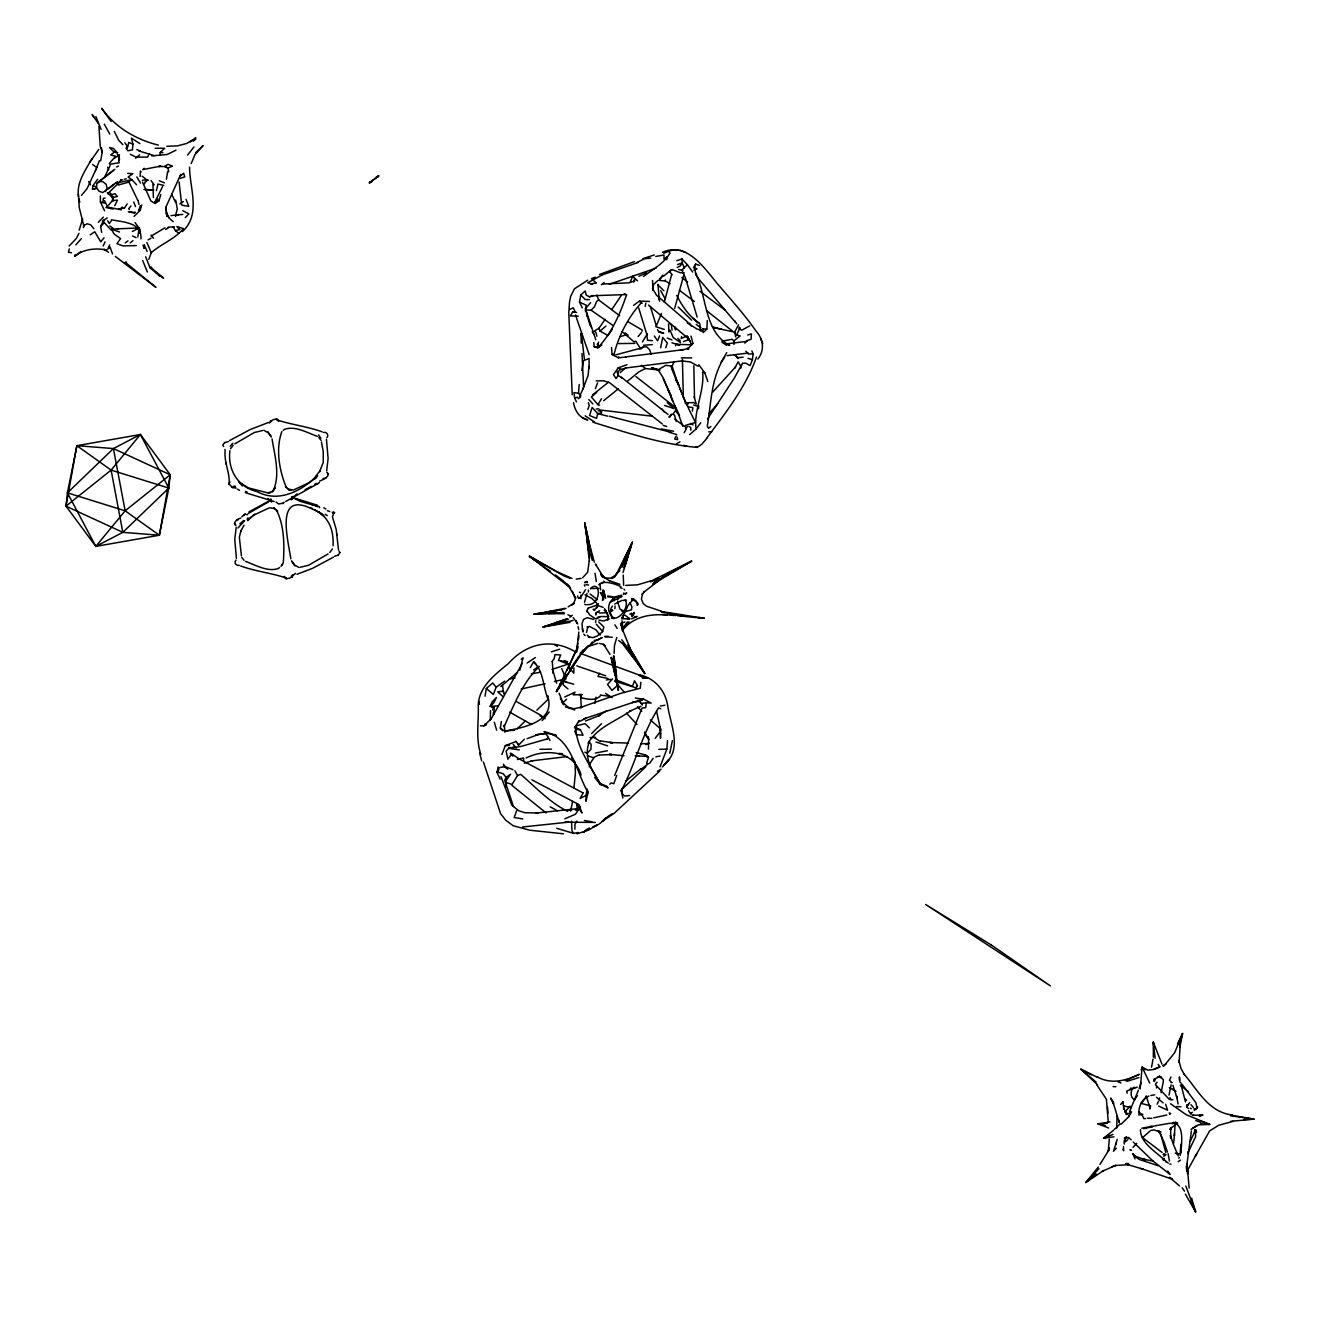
<?xml version="1.0" encoding="UTF-8"?>
<svg xmlns="http://www.w3.org/2000/svg" width="1320" height="1320" viewBox="0 0 1320 1320"><rect width="100%" height="100%" fill="white"/><g stroke="black" fill="none" stroke-linecap="round" stroke-linejoin="round"><path stroke-width="1.5" d="M694.501 398.128L693.841 365.739M578.82 632.033L576.889 648.962L560.257 683.875M1154.307 1081.426L1154.34 1078.836L1154.34 1081.426L1155.198 1078.621L1154.522 1079.199L1158.943 1076.79L1157.755 1077.037L1161.616 1077.582L1159.372 1075.998M587.449 612.381C585.437 610.714 589.628 606.919 587.845 608.652M648.499 749.067L648.582 739.035L644.473 731.989M80.949 251.559L74.959 256.195L74.976 254.892M662.491 252.301C686.763 241.395 704.236 267.911 717.37 283.685C730.603 299.195 744.364 314.308 756.046 331.072C763.372 339.075 764.923 350.179 757.878 359.04M658.135 280.269L653.565 284.443L652.856 290.202L652.575 280.516M642.048 331.303L642.064 329.967L628.056 321.766M733.953 344.503L734.003 340.857L740.124 335.907L736.741 334.917M1186.779 1167.441L1186.845 1163.877L1186.795 1171.599L1186.284 1166.253M574.893 829.158L574.992 824.224L576.807 821.089M586.096 795.432L585.964 801.289L588.093 792.528L587.02 788.898L586.096 795.432L580.09 798.402L583.374 792.611M189.569 167.145C189.618 188.43 201.283 214.599 182.358 231.611M573.936 668.003L573.788 673.15L569.58 668.135L568.078 664.174L551.958 669.388M584.529 602.316L587.037 593.307M614.113 653.384L614.443 645.678L616.77 637.527M1153.366 1057.237L1153.267 1042.091L1161.979 1064.118M595.617 622.462L595.699 620.499M1140.199 1088.835L1142.097 1067.17L1147.938 1070.14L1152.162 1069.711M603.801 594.28L603.537 599.808M490.33 720.159L490.479 710.671M706.86 329.125L702.636 328.828L703.23 332.59L706.86 329.125L707.272 320.512M1174.503 1133.385L1174.388 1135.662L1175.031 1124.97M153.368 197.472L152.971 184.453L154.11 184.8L151.074 180.593M1169.47 1161.089L1168.084 1153.647M140.101 176.583L140.398 171.072L141.141 171.98M1156.485 1087.977L1156.584 1085.997M614.839 354.75L614.097 354.37C618.387 336.088 628.403 317.048 641.041 303.088L642.246 303.188M588.967 366.432L588.043 375.688L582.879 388.971M581.394 707.685L580.569 695.887L581.773 697.884C588.142 699.303 595.93 701.167 600.798 695.426M623.255 575.074L623.634 585.321M633.286 615.483L634.161 612.414L632.263 615.962M622.017 620.763L623.221 631.323L630.152 648.384M589.215 561.082L587.647 572.269L582.631 577.78M1173.678 1143.202L1174.404 1135.282M1180.113 1153.333L1180.971 1144.226M580.734 395.67L578.523 393.277L579.199 384.466M660.033 766.953L666.88 749.067L667.507 740.685M698.511 408.754L698.742 405.768M622.281 788.37L621.885 793.188L624.558 796.059L629.607 795.531M617.562 600.022L619.509 595.567M1186.812 1165.23L1191.366 1131.025M1153.053 1059.069L1151.551 1067.22M229.911 450.747C227.617 469.243 237.171 486.898 257.268 491.683C277.745 502.755 299.805 491.617 313.978 478.615L313.286 479.407L320.43 470.316L319.621 471.52L323.251 462.445L323.251 451.72L321.453 441.986M270.616 501.303L270.748 499.95L271.639 501.732L267.811 498.597L268.521 499.042M640.827 682.291L640.266 688.231L621.489 693.099L579.876 707.668L582.318 706.959L573.936 708.724L568.507 707.438L561.742 701.712M635.299 698.049L643.582 699.121L651.172 703.065L646.189 702.817L645.744 707.668L642.048 708.031L614.658 775.483M144.441 244.745L144.078 248.44L142.939 245.058M574.002 787.479L575.404 772.876L575.058 763.488L573.557 760.237M707.504 419.017L734.217 378.262L742.549 363.182L746.081 363.28L750.123 365.607L752.433 359.7L753.01 353.875L751.888 350.922M571.494 821.106L571.972 830.759L573.655 833.382L578.292 832.441M66 506.154L67.435 492.838L76.874 445.681L140.415 434.511L170.231 474.771L168.811 488.07L159.357 535.227L95.816 546.397L66 506.154L76.874 445.681L113.421 448.569L170.231 474.771L159.357 535.227L122.826 532.339L66 506.154L111.111 470.102L140.415 434.511L168.811 488.07L122.826 532.339L95.816 546.397L67.435 492.838L113.421 448.569L140.415 434.511M575.454 598.785L573.87 603.207L568.111 606.87M739.15 326.98L738.969 328.697L741.84 330.182L749.777 325.809M588.357 590.073L588.522 592.02M1168.992 1095.105L1171.104 1084.908M1180.822 1153.432L1181.12 1150.908L1181.037 1151.733C1181.582 1141.882 1184.04 1127.379 1174.932 1122.957L1175.988 1123.336L1169.57 1123.287L1141.784 1128.22M103.703 221.578L103.455 223.575L100.666 226.397L101.64 232.353M159.885 155.347L160.248 152.51L164.67 148.252L155.215 148.269M104.709 203.164L102.844 202.587L103.406 198.214L105.072 198.148M1117.034 1115.664L1116.736 1128.138M602.432 596.855L602.844 593.753M1180.179 1045.143L1179.106 1062.633L1178.925 1060.455L1180.955 1068.408L1184.37 1074.628L1183.644 1073.523C1197.586 1089.775 1208.526 1112.347 1232.368 1115.004M94.66 189.073L92.482 189.189L92.977 185.625L97.663 179.322M1188 1153.68L1188.297 1151.551M578.44 639.639L579.001 635.778M632.016 616.555L631.438 613.123L633.204 614.361L629.838 614.064M603.669 594.462L603.851 593.274M502.623 730.736L500.313 728.145L501.336 721.545M236.247 527.241L234.762 539.236L236.395 558.393M1194.484 1132.626L1194.716 1129.854M1124.326 1142.212L1124.607 1140.414M1186.911 1104.559L1186.597 1106.556L1188.396 1108.585M692.34 411.18L692.901 407.649L688.71 406.939M166.402 179.256L167.624 171.666L168.762 171.749L167.887 168.003L165.511 166.765M485.034 696.168L486.354 688.512L492.707 682.952L496.122 687.208L493.366 694.501L486.354 688.512M582.302 307.939L579.48 302.065L580.75 294.971L585.139 290.994L586.229 295.07L589.429 296.802L595.171 295.63L625.004 294.64M626.373 295.35C620.169 313.797 611.325 333.712 597.745 347.837L594.198 346.682L593.802 342.573M577.913 643.269L576.889 648.962L567.154 670.164M645.183 306.488L645.81 303.121M666.633 259.726L667.211 256.608L664.059 259.38L663.993 254.974L655.776 256.476M138.897 210.078L140.332 205.639M100.633 160.825L102.135 152.938L101.475 147.708M683.413 341.632L687.571 340.032L688.198 336.699M581.757 370.409L583.588 360.855M83.325 227.65L83.935 224.466M589.297 766.969L589.974 763.488M681.615 336.6L681.219 338.58L687.291 335.825M570.653 811.189L572.583 801.438M602.415 600.418L603.537 590.403L605.698 598.356M1179.37 1079.925L1179.42 1076.889L1179.997 1080.799M669.784 753.258L672.375 740.652M1123.485 1146.585L1123.633 1150.759L1123.056 1149.176M1179.832 1047.436L1182.588 1033.445L1177.473 1043.905M283.404 561.561C284.411 544.516 284.295 525.442 276.441 510.015L277.629 511.368L273.603 507.886L274.725 508.563L269.428 507.804L253.671 515.13L247.318 519.964M369.897 181.88L369.369 182.869L378.642 175.923L369.369 182.869L371.662 181.748M1161.055 1092.696L1163.399 1081.294L1163.151 1079.43L1159.587 1076.394M580.899 595.138L580.849 598.686M674.635 308.517L683.694 275.335M601.227 785.169C592.828 772.662 582.862 757.086 589.413 741.642M117.48 228.822L139.095 227.964L137.825 237.039M671.418 275.335L664.339 302.214M603.207 592.713L602.217 595.567L603.537 590.403L603.817 595.023M156.37 190.69L157.987 184.024L163.812 185.41M633.814 282.101L634.722 278.355L632.841 276.177L609.295 284.262M139.887 143.6L131.373 138.105L132.974 144.226L132.412 149.853L127.793 150.81M1115.582 1144.82L1116.208 1143.037L1113.42 1151.287L1116.324 1148.202M660.611 347.803L662.722 337.409L667.309 343.068L665.759 347.704M623.023 572.55L632.313 542.157L618.865 570.834L614.889 576.576M69.316 248.902L68.459 252.186L71.511 252.747M597.547 346.005L598.57 342.061M1140.447 1129.524C1140.43 1144.044 1157.31 1152.211 1166.451 1161.914L1165.659 1161.336L1168.332 1163.118M175.477 215.77L177.292 208.857L175.659 200.079M236.099 488.103L232.254 487.459L235.01 487.195M740.652 368.346L741.609 364.716M1180.179 1153.828L1180.228 1155.561M1115.763 1144.291L1117.231 1139.308M622.776 616.638L628.254 605.121L633.831 598.834L631.604 599.791L635.514 600.254L637.51 603.455L637.065 605.269L638.137 604.51M1124.392 1141.734L1126.141 1137.164L1125.003 1138.582L1126.752 1137.015L1125.316 1138.005L1128.402 1137.823M133.996 216.43L140.217 210.342L141.719 204.946M142.543 182.143L150.793 200.871L155.034 203.412L158.977 200.855L160.743 194.551M1179.552 1044.136L1182.588 1033.445L1174.651 1052.749L1163.761 1066.246M576.576 652.294L578.16 646.849M119.46 159.126L118.817 161.304L118.8 155.281L119.46 159.126L117.331 154.258M623.749 615.433L622.331 617.545L623.518 615.318M756.476 357.027C746.113 386.76 725.835 412.549 707.107 437.613M1159.158 1099.461L1159.62 1097.926M292.116 576.015L292.462 574.893M500.115 779.196L496.93 772.167L498.251 767.877L505.065 766.557L512.952 769.659M624.921 566.033L628.155 555.588M79.167 230.159L82.681 218.856M661.419 313.483L656.007 326.783L664.29 329.406M623.766 567.616L632.313 542.157L617.001 573.111M578.49 805.365L577.269 809.16L576.675 803.418M614.839 608.668L615.104 606.012M594.858 703.527L596.046 697.141M675.543 345.84L676.137 344.075M579.431 592.202L580.602 592.63M627.016 558.69L631.422 545.572M173.184 226.825L175.444 230.686L179.602 229.482L177.919 226.891L183.43 228.608C174.718 239.25 161.304 243.754 151.288 252.681L148.83 259.38M596.327 607.712L598.372 603.718M236.032 560.076C233.558 562.617 236.197 566.197 239.349 565.372M326.832 437.728C329.307 435.188 326.667 431.607 323.515 432.432M687.423 405.372L688.331 402.683L693.627 402.633L696.234 404.019L694.155 396.775M100.666 226.397L103.818 219.962M224.763 442.249L222.75 445.203L223.707 446.572M282.414 564.91L283.322 562.237M1139.16 1088.439L1141.189 1082.466M1121.159 1124.161L1128.567 1116.901L1130.431 1111.506M1163.63 1160.445L1164.289 1158.547M616.737 775.483L613.8 783.733L611.143 782.925L609.757 784.162M516.631 810.744L514.189 817.542L522.753 818.895M126.06 148.599L127.033 145.926L124.905 142.791M699.385 265.386L695.689 264.099L694.567 267.135L695.904 275.335M1194.93 1131.438L1190.293 1141.255M622.512 378.312L618.172 375.391L617.545 371.25M1138.401 1090.237L1129.573 1111.539M587.829 409.447L589.281 405.636L588.373 402.567M736.279 335.462L740.19 327.805M519.832 670.312L523.05 657.822L521.235 659.241M1141.074 1069.926L1142.476 1067.418M509.074 747.763L506.137 751.13L507.87 759.198L511.698 753.918M579.612 396.528L583.704 387.238M595.369 388.641L597.564 382.932M501.897 754.495L505.345 745.585L515.559 741.757M735.718 336.963L734.695 332.013L738.49 324.885M270.32 500.659L270.947 499.042M95.436 170.709L99.412 160.694M104.643 177.045L110.105 165.577M1150.132 1107.101L1149.77 1108.981L1149.736 1105.467L1149.753 1106.902L1146.139 1095.947M695.491 422.284C686.087 404.514 678.018 385.44 672.16 366.201L674.074 361.482M630.812 545.539L621.984 567.22M622.693 628.419L627.462 621.951M659.571 335.907L657.558 340.84L654.291 335.973M191.185 163.581L194.981 154.605L203.099 145.563L195.607 152.757M621.852 565.669L626.142 555.621M234.448 523.446L235.834 525.476C232.237 522.902 237.683 518.545 240.652 518.183M328.416 474.358L327.03 472.345C331.221 476.239 322.641 479.886 319.688 481.058M669.553 253.786C663.712 263.637 652.427 269.61 643.434 276.524M247.269 519.238L247.896 517.803M1124.293 1140.364L1126.158 1137.625L1124.442 1137.823L1126.521 1137.724M126.918 149.804L128.799 142.428L132.974 144.226M504.537 780.747L506.055 777.348L510.559 774.213L505.065 782.232L512.044 784.393L517.556 775.549L520.74 774.328C535.623 787.264 549.945 802.642 567.616 811.338M630.086 282.265L632.841 276.177L655.957 268.108M103.191 245.998L105.022 241.956M109.659 244.926L107.827 248.952L110.253 247.599L112.513 253.902M166.98 216.348L165.792 207.355L180.774 174.339M147.691 156.915L149.275 153.565M490.017 706.579L492.261 701.778L496.452 697.471L494.01 702.52L490.413 706.315L498.036 705.969M623.271 594.313L623.931 592.911M599.511 673.249L597.993 676.467L608.058 678.447M162.591 186.516L154.852 202.075M611.556 347.474L612.034 354.519L618.37 357.802L618.832 356.862M1158.597 1101.16L1157.095 1104.18M580.355 655.066L556.462 691.564L561.182 681.994M96.079 169.158L87.07 188.628L81.493 195.31M114.724 205.722L117.48 200.145L112.398 200.541L108.487 205.243M127.231 203.94L124.08 208.494M585.486 589.76L581.542 596.129L578.655 598.405L579.958 597.795L578.242 597.91L577.533 595.98M230.043 481.965L228.805 483.731L232.32 487.443M676.137 436.079L674.652 439.032L677.638 439.692L677.275 437.283M278.553 421.426C278.091 417.202 271.046 419.875 270.303 421.954L269.412 423.043M284.311 576.378C284.774 580.602 291.819 577.929 292.561 575.85L295.548 573.326M78.953 233.359L76.362 238.458L69.118 245.998M564.828 818.812L575.569 814.176L580.14 806.949M1196.728 1154.026L1195.309 1156.303L1209.648 1130.877L1218.805 1125.217L1232.995 1121.389M522.142 663.531L491.304 718.641M378.114 176.913L378.642 175.923L376.349 177.045M1170.939 1076.938L1169.487 1080.172L1171.269 1082.235M575.47 312.064L572.764 311.668L570.438 315.942L578.292 316.173M585.189 310.695L585.816 309.557M270.303 421.954L270.814 421.014M292.034 576.807L292.561 575.85M333.828 513.067L332.425 516.846L336.171 529.254L338.514 550.011M684.156 432.68L686.103 429.198L685.74 427.103L674.751 419.199M1195.491 1156.006L1188.231 1169.091L1187.571 1173.826L1187.653 1171.022L1189.155 1188.082M89.909 162.179L98.686 149.506M579.051 657.03L556.462 691.564L559.383 686.367M566.049 674.735L556.462 691.564M105.402 191.548L107.135 188.463L106.161 184.321L102.663 181.582L98.901 181.566L96.838 183.546L96.426 187.39L98.884 191.152L102.729 192.621L117.43 181.615M530.244 667.623L533.626 661.765C543.708 671.055 542.899 686.746 547.932 698.791L547.569 695.541C556.297 721.99 522.902 727.716 504.619 731.115L500.313 728.145M721.099 362.257L726.742 352.605M145.315 181.912L146.586 179.751L148.401 180.23M1188.099 1152.36L1195.59 1136.817L1195.623 1129.788L1196.597 1132.131L1195.309 1129.772L1196.266 1131.24M1128.567 1116.901L1131.52 1111.869M1186.713 1106.77L1189.666 1102.563M695.689 264.099L693.462 267.811L697.026 268.801L693.825 270.188M92.037 158.499C85.552 170.131 76.164 182.721 78.556 196.812M669.867 417.153L671.665 414.15L668.794 417.037M599.626 405.19L597.927 404.695L601.507 398.706M315.596 478.566L317.526 475.695L315.546 477.84M663.003 275.385L659.191 280.434L665.346 280.962L669.966 283.685M647.476 333.696L642.411 341.897M1170.18 1129.359L1171.087 1127.89M592.498 641.916L591.112 643.747M281.853 431.524C275.451 448.965 279.328 470.976 286.473 487.757L285.4 486.337L289.295 489.901L288.205 489.175L293.436 490.001L309.193 482.674L314.837 478.582L314.16 479.177M281.012 566.28L282.414 564.036M612.496 678.86L607.513 684.453L612.034 690.393L617.974 684.997L624.64 692.604M605.187 319.225L598.917 328.284L594.297 331.089L595.897 332.392L596.871 336.32M701.101 331.237L702.636 328.828M635.596 688.495L637.411 685.723L634.524 680.79L632.494 686.268L615.417 679.635M230.439 448.816L233.128 445.318M332.425 548.988L329.736 552.486M569.943 669.504L576.312 659.917M111.177 220.836L109.345 223.575L107.613 220.654M612.134 309.045L621.11 295.663M135.003 211.975L134.359 212.933L128.337 211.843M1134.59 1099.692L1137.477 1095.484M598.867 408.837L596.161 409.101M612.315 329.257L608.058 335.56L600.055 331.089L598.917 328.284M589.743 763.983L593.851 757.944L587.482 755.65M237.979 527.983L244.678 520.707M649.638 763.389L653.119 758.29M620.218 587.763L622.116 588.324M492.492 709.945L494.373 707.223L493.564 714.846L493.3 712.536M1130.101 1106.193L1124.689 1112.083L1125.679 1111.258M627 364.733L618.206 367.834L613.453 374.649L616.077 378.592L618.172 375.391L617.941 373.609M612.48 606.078C609.114 609.625 609.956 616.143 614.113 618.601L611.82 616.324L613.47 618.172L611.44 618.123L612.364 618.09M244.035 525.212L240.62 531.448L240.983 530.524L239.349 537.223L241.411 555.819M596.26 618.898L601.111 616.489L608.817 616.671M546.777 739.513L548.279 737.402L545.209 732.435M724.828 356.846C711.001 376.992 711.298 402.93 707.289 426.261L708.559 428.389L710.837 426.409M1099.972 1164.455L1108.75 1150.215L1109.378 1147.789L1108.289 1151.222L1109.295 1139.111M635.398 688.512L637.411 685.723M1155.743 1083.67L1157.145 1082.284M107.168 217.948L102.399 221.314M690.607 344.751L692.917 343.382L690.987 336.105M551.974 661.65L554.169 658.647L554.977 654.605L560.703 654.967L558.442 660.479L567.188 662.079M674.982 405.801L676.269 409.629L672.787 414.364L674.569 415.09L676.187 421.377M1141.651 1102.992L1146.568 1096.458M689.65 434.61L696.152 428.934L700.738 422.796M1098.306 1167.028L1085.799 1182.522L1103.668 1170.493M1186.564 1106.671L1188.528 1104.081M655.182 738.342L659.505 732.649M588.043 743.275C597.63 726.924 616.44 721.034 631.108 710.556L629.508 711.282L640.893 706.315M590.617 302.593L585.238 308.88M707.091 438.058L701.695 444.345L697.24 447.397C661.683 444.329 626.885 432.696 592.894 422.202M577.5 658.317L588.423 645.496M577.368 658.317L588.192 646.602M187.572 155.05L193.974 146.932M708.708 413.77L718.014 403.606M120.582 209.22L122.265 207.108M619.806 570.289L615.186 575.47L610.385 578.292L604.956 577.78L601.144 574.794L602.563 577.054M1132.989 1147.426L1136.734 1143.318M104.066 237.748L100.749 241.873L94.776 231.775L90.156 234.861M230.142 446.209L232.898 443.239M600.683 638.154L597.679 640.084L594.231 640.414M584.562 582.697L587.284 582.021L586.888 581.279L587.317 582.846M130.927 205.969L128.7 208.708L129.36 209.583M615.994 574.283L618.618 571.082M542.19 720.571L549.236 711.958M95.816 546.397L125.136 510.807L170.231 474.771M496.93 772.167L498.894 769.774L498.151 766.986M155.281 202.174L157.888 199.023M664.736 764.56L668.976 759.462L663.679 765.501M1171.203 1127.94L1177.621 1123.155M143.798 184.156L146.569 180.856M659.554 279.114L662.805 275.236M638.137 336.501L641.438 332.558M744.843 343.15L747.005 340.56L751.047 339.372L751.41 333.894L747.714 334.983M1178.083 1161.782L1180.525 1160.099M118.684 182.737L120.945 180.048M247.698 520.608L254.776 514.107M629.013 621.786L622.529 628.386M1169.982 1129.276L1171.384 1127.659C1168.48 1136.041 1174.784 1147.162 1178.282 1156.006M662.36 767.002L668.976 759.462M665.841 763.059C681.813 748.803 670.808 724.63 667.904 707.157C665.973 691.168 654.967 677.837 638.814 674.735M117.843 183.744L107.778 193.644M75.883 244.843L81.328 238.672M109.246 163.499L115.681 156.304L110.781 154.935L114.246 152.196L117.051 152.51L113.355 148.351L109.543 147.576L114.246 152.196L117.81 152.773M1098.949 1168.711L1085.799 1182.522L1096.161 1173.892M580.058 653.433L583.44 649.688M284.147 502.227L282.81 503.662M1162.87 1159.736L1164.091 1158.382M333.564 511.945L334.554 512.754L333.564 513.315M1195.705 1109.212L1197.669 1107.084L1195.936 1109.064L1196.844 1107.414L1195.92 1102.728L1181.994 1084.182M680.361 350.147L687.885 348.81L692.917 343.382M612.166 813.846C604.972 817.245 601.012 825.033 592.928 826.93L597.168 824.934L588.373 830.214L576.988 833.827M1133.715 1087.383C1130.976 1088.703 1129.111 1097.943 1134.969 1099.807M111.672 229.581L112.893 228.294L109.84 225.934M185.262 217.651L188.859 213.889L182.737 210.655M1120.168 1123.897L1114.361 1129.392M1190.986 1129.541L1197.124 1125.432M587.268 753.142L590.931 749.331L591.162 744.447L588.967 741.46M98.34 222.321L103.356 217.124M294.327 495.973L291.241 499.884L292.182 496.567L292.314 499.406L291.72 497.079L292.644 498.613M515.938 741.114L518.611 745.123L524.37 739.2M623.172 616.473L622.083 617.595L623.288 616.39M622.99 629.706C633.699 616.588 650.364 613.553 667.045 615.104M144.21 168.25L142.84 169.603L160.825 166.072L158.631 166.535L164.521 166.518L167.887 168.003L172.54 166.155L167.92 164.34L164.521 166.518M585.849 310.018L591.063 310.183L594.396 306.85L596.689 301.274L598.752 300.003L619.69 315.744M591.591 733.573L601.524 723.69M339.867 552.849L339.158 551.232M712.652 392.155L735.636 366.844L734.794 367.999L738.177 361.779L740.916 366.597M517.093 728.887L525.525 720.786M548.031 699.452L536.877 710.143M562.403 703.345L566.593 699.188M697.158 317.08L685.377 277.777L681.813 270.088L687.406 264.693L681.945 258.918L676.83 260.683M620.482 790.746L645.843 766.738M659.736 771.078L614.146 813.334L602.217 821.353L606.078 817.723M1195.243 1109.774L1196.976 1108.074M239.861 523.858L243.639 520.459M480.463 725.736L483.928 725.835L491.238 718.789M1173.595 1122.33L1172.193 1123.65L1176.928 1122.99L1175.378 1122.347L1177.093 1123.205L1175.559 1122.231M1192.505 1128.286L1198.659 1124.838L1209.747 1124.409L1201.678 1121.439M1130.168 1088.818L1131.108 1087.928M1127.94 1139.605L1125.184 1141.899M611.193 610.599L612.265 609.592M617.017 372.652L620.548 369.402L627.429 367.785L681.714 360.904L690.442 361.944L698.131 366.3M640.827 349.058L642.956 347.111L646.784 346.797L649.638 349.816L651.206 354.403M1142.212 1137.922L1150.759 1130.431L1154.191 1129.903L1160.28 1132.312L1159.191 1131.141L1164.372 1143.037M620.218 372.652L625.68 367.719M625.515 781.374L641.009 768.619M625.746 593.736L626.736 592.894L624.838 594.115L625.581 593.753M241.692 516.879L245.438 513.81M586.955 829.224L583.242 832.441L589.215 827.937M1113.634 1130.217L1103.619 1138.186L1113.997 1136.85M1163.811 1156.353L1165.758 1154.67L1163.827 1153.697M596.673 392.42L591.393 396.957L597.927 404.695M600.055 331.089L605.946 326.024M135.564 158.268L139.623 154.803M604.362 581.807L598.736 584.694M193.248 141.289L195.904 139.045M590.37 588.72C600.765 578.127 602.283 605.88 586.905 604.61M663.63 276.144L671.352 269.676M179.685 176.533L183.661 173.217L184.75 176.863L179.982 178.447M96.838 183.546L113.289 170.412M108.57 188.81L113.982 184.371M601.441 284.74L604.065 282.562M190.344 141.95L195.739 137.544M130.201 242.863L132.957 240.62M517.621 672.177L500.824 686.598M672.177 269.61L669.587 271.673L672.26 274.808M622.132 596.442L610.054 602.283M74.959 256.195C83.622 248.87 96.112 247.813 106.87 250.074L103.95 249.364L108.587 252.318M268.537 501.864L248.061 513.629M618.404 388.74L603.603 400.736M285.681 501.501L318.087 483.499M317.427 484.011L319.39 482.493M243.474 515.312L244.777 514.321M1200.359 1115.482L1199.352 1116.258L1202.916 1115.152L1192.339 1115.235L1193.659 1115.301M114.84 169.373L98.901 181.566M234.795 443.866L254.347 432.514L262.564 430.534M328.07 553.938L308.517 565.29L300.284 567.27M1126.455 1114.525L1128.171 1113.205M332.921 513.166L334.554 512.754M584.76 648.962L595.551 640.843L602.349 637.61M569.844 617.166L572.269 615.351M608.487 382.239L592.531 394.845M627.049 381.546L638.764 371.943L645.282 368.527L660.016 370.095M601.854 344.866L597.745 347.837M641.041 769.213L648.516 763.636M539.137 666.683C522.522 682.506 513.513 705.952 504.058 726.759L504.372 724.894L504.9 732.27M578.177 398.788L580.717 396.907M633.485 305.448L639.408 301.075L649.522 301.471M657.393 771.276L661.122 769.18M125.235 242.83L127.957 240.883M496.122 687.208L504.752 681.087M614.608 604.065L621.836 600.452L626.29 600.336L625.185 599.824C629.805 606.144 619.822 620.499 612.579 617.859L613.8 618.519C604.808 611.341 607.926 596.821 620.169 596.821M588.406 608.058L596.871 605.121L603.158 607.381M533.593 669.966L538.808 666.27M295.697 494.885L297.198 493.845M112.893 228.294L111.623 229.168L113.767 233.574M314.803 484.192L315.959 483.401M652.756 584.232L691.614 561.132L649.952 581.625M685.361 428.126L687.934 426.377M283.255 430.32L284.707 429.281C294.855 425.617 306.867 432.514 317.394 436.425M279.609 567.485L278.157 568.524C267.993 572.187 255.998 565.307 245.471 561.38M179.784 203.973L183.348 201.564M151.09 236.197L164.967 227.782M527.109 663.003L535.326 657.558M601.937 275.104L587.812 282.711L592.515 284.361M653.284 583.275L659.736 579.018M659.802 579.81L643.549 592.433L644.374 591.64L642.163 594.38L642.625 593.587L641.404 599.164L643.269 603.587L646.553 606.243L661.122 611.094M585.684 581.707L585.04 582.12M652.261 368.495L658.218 369.732L665.791 365.293L672.16 366.201M114.361 158.219L119.51 154.886M518.611 745.123L517.539 743.589M609.196 618.849L607.431 620.284L608.091 615.681L604.477 608.619M606.655 710.704L598.488 715.902L600.105 715.176L585.42 721.05M631.554 618.865L637.114 616.44L634.409 616.885M165.594 229.515L168.877 227.502M1176.549 1106.589L1180.987 1106.705M192.769 139.788L186.796 143.435L177.457 145.876L166.831 146.289M646.618 272.893L638.863 276.21M611.985 578.49L614.559 576.988M1190.805 1113.205L1192.438 1112.248M640.266 701.052L643.582 699.121L632.214 702.553L640.266 701.052L637.758 700.309M587.779 280.17L574.381 288.865L570.636 296.455L569.481 302.346L568.788 312.807L572.236 394.746M661.468 578.011L673.579 570.999M148.071 239.91L151.074 238.177M654.192 582.334L691.614 561.132L667.771 573.309M1120.597 1104.411L1123.221 1101.952L1122.33 1103.438L1122.891 1101.886L1123.98 1109.047L1123.452 1107.892L1126.851 1113.783M589.529 646.041L597.894 643.385M338.101 555.555L339.817 552.387M311.289 486.404L305.085 489.637M676.533 443.718L679.932 441.853M270.567 500.181L248.919 511.88M84.925 224.994L87.12 223.806L90.766 224.846L93.835 228.723M611.556 611.028L612.843 610.467M1109.047 1135.2L1103.619 1138.186L1112.958 1134.441M1162.573 1065.751L1166.253 1063.804M677.209 267.531L680.394 265.848L682.275 262.927L681.945 258.918M1102.414 1171.253L1115.796 1165.345L1111.77 1166.731M132.346 231.462L139.095 227.964M116.539 166.98L118.454 166.006M1159.95 1066.807L1153.168 1069.695M1126.851 1090.947L1137.263 1087.119M624.954 621.984L620.548 623.436M1125.3 1080.651L1127.693 1079.447M569.943 309.408L573.177 307.808L574.695 310.646M593.521 757.564L599.065 754.826M176.005 150.167L167.194 154.473L151.783 155.941M636.966 262.482L644.721 258.687L650.727 258.159M590.881 283.816L596.426 283.024L592.399 279.691M639.21 348.859L642.956 347.111M564.745 696.96L575.074 692.159L573.226 694.832L582.334 694.617L578.837 694.567M645.843 744.629L649.275 743.061M650.859 581.773L658.284 578.408M678.067 249.711L673.068 249.793L663.795 253.192M599.56 610.698L596.409 612.744L595.798 614.922L595.716 612.926M1129.045 1078.918L1130.085 1078.457M1154.719 1094.791L1150.875 1095.517M182.77 214.401L170.94 215.589M1159.719 1067.022L1153.746 1069.332M483.928 725.835L486.42 724.779L484.638 724.235M1138.896 1077.582L1126.818 1081.377M175.477 215.968L178.959 214.5M568.078 664.174L570.025 663.366M1138.88 1074.562L1131.355 1077.78M229.581 440.566L250.206 429.528L268.389 422.515M333.284 557.238L312.659 568.277L297.016 574.283M634.54 261.591L599.494 274.477M602.497 274.808L638.385 262.383M1166.814 1115.02L1153.664 1117.825M634.656 701.844L583.539 718.938L585.964 718.228L578.341 722.007L579.166 720.637L574.447 727.914L575.668 726.594C576.147 747.714 590.881 765.897 600.336 784.162L608.074 787.957L606.655 786.126L599.412 783.321L594.627 777.381M276.161 419.281L277.117 419.001M286.704 578.539L285.747 578.82M575.883 810.001L579.249 808.682L581.938 812.988L579.067 804.688L531.894 779.839M589.429 296.802L593.01 295.433M1178.562 1158.085L1179.503 1157.722M129.261 181.995L118.288 185.031M1148.895 1096.013C1141.651 1098.669 1137.889 1108.024 1139.061 1115.268M595.237 277.183L591.525 278.586L593.076 279.378M685.707 425.304L694.634 422.779M1139.341 1074.282C1127.099 1080.272 1111.11 1085.106 1096.788 1076.575M527.109 738.688L538.312 734.497L546.579 733.326L555.439 734.794M1127.791 1113.7L1125.861 1113.849L1127.214 1114.047M634.854 280.764L629.26 282.81L602.464 284.031M650.694 580.915L637.345 584.875L625.746 585.387M677.704 264.528L682.275 262.927L684.271 267.778M565.983 619.212L542.998 626.983L570.075 622.331M563.046 620.928L568.425 619.179M642.889 258.687L654.308 254.958M547.701 738.787L520.955 746.443L508.744 748.357L519.304 749.909M129.145 180.262L116.011 183.265M145.645 256.757L150.035 267.778L151.668 267.25M555.918 622.562L567.336 618.882M1147.476 1118.155L1151.832 1118.37M551.298 651.865L559.696 649.209M621.703 595.237L613.701 597.135L607.893 596.937M619.69 336.814L625.597 335.033M562.996 609.312L566.016 608.421M559.465 622.05L542.998 626.983L573.078 620.449M524.238 763.158L532.867 760.683L531.118 760.93L567.286 756.574M323.103 478.467L325.842 478.285M110.665 194.931L114.873 193.726L117.447 196.465L112.497 197.587L107.349 192.786M517.39 759.561L522.934 758.043M597.217 617.43L599.577 616.786M119.394 162.673L109.824 164.34M1140.381 1114.905L1142.905 1114.228M137.709 200.178L128.337 180.84L132.066 179.883L136.57 184.783M544.979 683.793L521.153 689.023M228.541 441.474L224.812 442.712M334.323 556.331L338.052 555.093M564.894 608.322L547.981 611.671M578.523 393.277L573.936 392.584L574.695 398.029L577.78 397.237M508.744 748.357L514.75 746.856M643.599 345.246L652.311 344.602M555.027 623.486L565.339 620.961M526.086 757.944C545.935 748.341 574.084 750.585 581.13 775.038M640.662 348.183L616.242 354.766M104.528 200.607L107.596 206.794L105.946 207.52L113.174 209.071M575.504 725.983L585.172 723.69L589.429 727.914M554.334 681.499L566.033 678.876L561.742 668.646M124.393 179.289L126.274 178.876M581.179 578.341L576.262 579.101M1115.268 1165.527L1128.633 1164.669L1126.636 1164.24L1143.169 1169.239L1140.249 1168.349M595.601 737.352L590.04 737.616M1135.216 1087.482L1133.682 1087.812L1134.804 1087.581M619.971 596.855L621.192 596.607M1143.73 1128.699L1152.525 1126.719L1150.677 1126.191M606.755 612.678L600.039 613.074L597.284 611.721M722.023 341.171L731.989 339.273L734.003 340.857M595.337 753.06L607.381 750.766M605.005 636.834L612.265 637.246M590.832 588.505L598.917 588.456M531.284 673.893L540.507 672.177M626.109 356.878L683.743 349.618M747.005 341.352L725.753 343.942L729.729 345.246C704.402 332.689 706.662 296.092 695.772 272.976M727.023 355.624L748.275 353.034M655.858 756.805L660 756.063M607.612 595.996L612.232 596.673M522.538 826.98L568.92 822.112M561.479 609.774L533.989 614.146L557.155 613.14M238.276 519.766L237.023 519.519M564.976 822.195L568.227 821.65M136.405 245.586L122.925 245.899L116.919 243.688L120.599 238.59L114.444 234.3M562.039 609.708L533.989 614.146L564.036 612.513M1105.236 1122.709L1110.054 1121.901M660.297 705.986L664.917 705.26M92.482 189.189L96.129 188.644M509.289 678.942L514.882 678.084M606.358 679.965L610.5 679.355M512.275 730.422L514.717 730.059L504.619 731.115M538.312 734.497L535.87 734.861L546.579 733.326M577.747 808.632L536.233 813.054L538.477 812.971L525.014 812.757L518.628 810.678L511.846 805.183L501.006 776.655M491.782 707.504L493.911 707.19M118.817 208.791L124.509 207.982M142.28 180.345L146.586 179.751L142.148 176.154M1172.853 1099.692L1170.972 1099.939L1169.949 1097.563M1230.801 1121.291L1254 1119.129L1230.455 1115.053M685.13 403.111L688.331 402.683M165.726 207.355C165.974 212.85 168.382 218.493 173.151 221.661M627.561 618.981L629.673 618.75L625.168 615.252M126.538 262.119L125.202 262.251L155.941 287.331L115.319 256.41M618.37 357.802L626.059 357.01M146.85 157.13L135.927 157.096L130.317 154.308M1106.605 1122.974L1097.861 1123.799L1108.668 1128.006M658.73 749.364L666.88 749.067M743.111 357.209L738.111 357.671L733.969 354.635M1123.485 1105.945L1131.322 1107.546M1171.285 1082.647L1172.143 1082.582M612.034 354.519L614.097 354.37M567.98 810.315L571.725 810.034M575.47 809.77L579.216 809.49M168.019 227.205L174.356 226.858M118.569 228.805L111.623 229.168L119.46 231.974M604.56 636.438L608.173 636.24M753.01 353.875L748.374 354.073L745.833 351.202M599.643 755.023L611.935 754.561L609.147 754.363L623.981 755.733M634.904 343.382L618.552 343.579M1107.332 1123.221L1097.861 1123.799L1105.582 1125.58M566.676 822.212L595.369 822.426M1244.017 1119.525L1254 1119.129L1230.487 1115.779M548.361 613.717L564.448 613.75M640.678 743.77L648.533 743.539M1128.583 1163.58L1125.762 1163.646L1127.527 1163.662M505.345 745.585L509.438 745.503M638.781 675.51L647.212 678.018L642.097 677.688L647.757 678.199L581.13 653.647M539.88 749.331L551.512 749.149M596.161 380.886L603.587 380.82L609.444 382.602L662.277 423.935M246.543 514.668L247.434 514.668M1143.83 1118.601L1145.595 1118.601M671.599 249.793L673.068 249.793M681.285 357.852L691.779 357.885M708.774 431.821L711.744 431.821M1150.842 1105.995L1140.777 1103.239M635.151 755.865L647.988 756.409M1113.106 1086.624L1115.845 1086.657M1163.035 1154.62L1165.758 1154.67M156.436 200.788L158.977 200.855M143.963 189.535L153.796 189.981M684.387 272.861L680.212 272.712L672.688 269.759M589.347 299.706L585.255 299.524L580.75 294.971M127.627 173.398L132.891 173.679L128.155 177.012L132.066 179.883M621.605 618.816L629.673 618.75L628.287 617.925M646.189 702.817L641.322 703.362L642.461 704.962L639.507 701.596M160.248 152.51L162.938 152.674M652.443 340.609L647.526 340.312L646.767 334.224L638.682 307.906M691.861 344.834L676.087 344.289L679.767 345.163L671.929 342.82M652.311 416.229L599.692 409.942L601.375 411.592L601.59 414.447M1169.85 1164.075L1170.988 1164.141M636.091 755.7L638.863 755.898M1200.474 1123.765L1209.747 1124.409L1186.135 1114.69L1170.576 1103.784M146.14 189.486L153.334 189.998M563.36 833.794L529.782 830.214L513.199 825.742L505.808 820.314L500.593 813.681L483.45 762.069M698.362 617.875L704.269 618.337L660.775 611.408M575.504 729.382L580.42 729.762L583.093 735.24L576.312 734.63L574.678 731.049M233.755 486.156L235.488 486.305M120.78 179.767L122.677 179.932M662.442 614.394L675.559 615.565M558.806 753.39L562.634 753.72M628.419 743.061L609.823 742.533L612.595 742.731L600.534 740.916M670.213 614.443L675.823 615.005M679.569 615.384L683.314 615.747M677.44 615.731L704.269 618.337L698.692 617.397M333.63 512.572L332.26 512.341M598.174 410.8L601.837 411.229M552.865 734.827L556.413 735.256M121.44 209.863L107.002 206.943M290.251 490.034L289.047 489.868L291.142 490.149M600.418 695.079L609.18 696.25M585.915 584.661L588.621 585.04M1168.464 1172.803L1167.573 1171.104L1170.064 1174.42L1153.07 1161.105L1143.268 1159.191L1145.678 1159.636M594.198 346.682L597.498 347.16M128.337 180.84L129.822 181.071M684.535 615.895L661.617 612.117M732.319 331.633L714.516 327.772L721.479 329.043M599.643 643.451L603.587 644.424L610.054 654.456M584.43 820.495L592.036 821.815M661.303 428.934L673.645 431.244M129.525 211.745L134.97 212.718M573.655 833.382L556.743 828.316M575.338 651.832C551.777 637.758 526.564 643.203 508.464 663.481C494.934 674.652 477.477 687.687 478.302 707.256C478.665 722.881 475.645 739.299 480.859 754.264M687.571 340.032L690.36 340.642M572.764 311.668L576.576 312.51M100.369 195.822L100.419 202.042L102.844 202.587M609.312 416.179L670.939 432.3M614.807 681.202L634.623 687.406M678.579 269.478L682.918 270.484M111.424 219.763C123.156 222.222 141.917 222.172 140.976 238.936M642.906 676.863L645.975 677.622M561.363 680.724L573.771 684.206M636.174 752.582L645.513 754.941L648.483 757.383L646.602 763.224L647.757 763.686M607.645 416.163L597.679 413.622L592.119 407.435L589.578 415.569L596.558 418.341L597.679 413.622L600.732 413.061L601.359 414.183M543.939 731.659C571.824 736.857 575.685 771.639 588.093 792.528M154.16 155.595L138.847 150.925M138.666 209.946L140.217 210.342M322.262 431.887C307.477 426.426 291.209 424.743 276.804 419.842M240.603 565.933C255.387 571.395 271.656 573.062 286.06 577.962M314.143 505.279L300.234 501.418L292.71 497.607M1144.291 1159.389L1134.391 1155.891L1135.612 1156.749L1132.692 1153.713M619.872 584.298L609.493 580.734M612.364 610.434L610.665 609.741M1158.102 1165.676L1139.506 1159.57L1133.599 1155.511L1135.035 1158.894M292.132 497.343L317.707 505.312M683.743 445.318L686.994 446.242M702.471 330.643L697.174 329.109L687.11 322.888M274.147 501.534L245.338 492.657M617.562 601.722L620.053 609.196L625.218 611.572L631.422 609.873L631.983 606.952L629.92 602.547M747.928 358.347L752.433 359.7M658.218 369.732L651.552 367.719L658.152 369.88L663.152 377.751L675.625 407.566M318.137 506.731L311.668 504.504M693.66 405.058L696.811 406.032M669.273 432.284L676.863 434.61M76.874 445.681L111.111 470.102L168.811 488.07M67.435 492.838L125.136 510.807L159.357 535.227M497.986 772.117L503.217 773.751L506.055 777.348L506.236 786.934M576.823 665.907L605.781 675.823M1169.322 1087.713L1176.005 1091.244M712.387 326.683L717.453 328.3M642.708 676.896L645.348 677.754L640.283 675.675M571.972 578.408L556.611 571.494L529.419 556.231L567.98 585.898M564.25 660.66L567.567 661.732M595.963 742.021L607.662 745.866M1160.989 1131.999L1158.02 1131.042L1160.726 1134.342L1165.791 1152.426M663.152 425.353L666.649 426.525M598.884 620.119L603.735 621.01L608.289 619.03L607.299 613.321L604.279 610.351M664.62 405.454L674.173 408.655L667.227 402.649M565.389 706.794L574.778 709.962M158.367 145.101C135.993 139.623 115.071 127.248 101.607 108.24L111.127 121.539M579.48 302.065L586.212 305.2L585.651 309.457L595.798 339.801M1142.443 1169.008L1172.539 1179.238L1169.47 1177.308L1179.486 1185.921M1118.106 1081.921L1120.944 1082.911M1175.179 1153.053L1177.176 1153.779M136.785 149.606L140.2 150.859M1195.772 1120.515L1200.837 1122.429M659.125 331.485L663.696 333.217L658.779 332.161L657.492 329.522M570.24 578.341L563.953 575.916L529.419 556.231L536.118 561.313M560.719 661.254L570.124 664.9M310.084 507.606L312.56 508.579M593.753 619.427L587.218 617.711L583.555 619.344L582.038 623.601L582.615 631.24M679.932 250.173L685.443 252.367M327.36 510.626L329.835 511.566M1158.63 1106.077L1167.556 1110.202L1165.609 1104.164M1190.195 1108.222L1191.316 1108.684M667.26 338.019L671.946 339.95M159.357 180.774L164.472 182.869M270.385 420.882L271.524 421.476M585.024 594.792L591.739 598.339L596.376 602.712M292.479 576.939L291.34 576.328M315.859 505.791L317.278 506.385M707.784 381.48L704.847 372.966L702.603 372.042C704.831 390.522 693.198 411.609 696.152 428.934M245.57 491.419L247.005 491.997M1130.068 1149.885L1131.471 1150.429L1130.382 1149.803M567.138 682.555L563.656 680.081L563.145 684.783L568.012 688.941M582.054 417.45L587.697 419.974C579.48 418.143 574.794 410.487 573.523 402.699M263.885 430.303L268.108 432.745L271.293 436.969M567.897 614.757L571.246 616.226M298.98 567.501L294.756 565.059L291.572 560.835M92.977 185.625L96.591 187.225M1097.794 1077.483L1080.849 1069.15L1097.465 1084.793M132.511 235.966L136.108 237.633M660.808 708.823L658.63 707.784C642.279 733.26 635.398 763.884 621.34 790.713L622.875 798.105M575.272 727.27L580.42 729.762M582.499 792.643L519.007 758.818L510.708 753.192M620.944 586.674C614.576 583.457 603.999 580.47 599.907 584.001L600.666 589.941M584.809 752.169L586.806 753.176M609.625 580.8L603.718 577.302M1170.675 1113.503L1169.239 1112.991L1169.801 1114.542M595.353 618.618L589.71 614.938L587.169 611.094M550.176 806.817L557.419 810.744M540.16 715.935L545.242 718.69M516.384 701.53L541.744 715.803M531.481 724.465L509.603 712.09M1091.326 1074.826L1080.849 1069.15L1096.145 1082.169M323.796 507.787L325.842 508.959M554.153 644.539L557.486 646.42M314.754 509.652L324.308 516.4M624.244 293.568L626.753 295.003M636.982 602.761L637.84 603.256L631.538 598.505M690.541 423.489L693.066 424.941M318.714 511.929L319.44 512.341L312.807 509.322C274.56 489.934 287.826 538.23 290.812 558.838M538.23 561.429L529.419 556.231L537.455 562.072M621.571 610.582L623.089 611.49L622.314 611.028M237.451 489.126L239.464 490.314M597.366 599.709L590.089 593.983M602.712 631.505L596.293 624.195M660.908 729.152L650.298 719.862M325.132 514.255L327.294 515.625M584.743 604.246L585.667 604.857M598.702 621.967L603.834 626.934L602.514 631.802L597.382 635.927L592.928 637.626L588.373 636.784L589.776 637.494L587.235 635.135M721.957 342.243L726.66 345.312M585.123 415.833L594.511 422.02M605.649 693.38L612.134 697.686M593.901 737.286L600.171 741.444M618.206 367.834L620.548 369.402M276.012 502.012L278.718 503.992L282.76 503.217M1172.902 1089.099L1174.47 1090.188M622 331.584L634.095 341.88L635.712 341.121L639.557 347.111M699.418 322.971C689.023 316.651 682.226 305.992 676.714 295.416M1156.518 1097.283L1163.118 1102.926M1162.145 1152.508L1142.757 1137.791M696.217 324.439L700.936 327.756M680.559 342.655L673.216 337.507L669.949 330.132L668.91 331.963L668.547 323.994M688.776 349.058L687.373 348.067L687.885 348.81M621.373 377.223L668.003 414.43M539.055 563.244L550.506 571.411M319.242 512.391C330.462 520.311 333.696 532.422 333.069 545.803M612.827 325.363L591.063 310.183M694.403 301.504L679.355 290.251M92.614 164.472L96.938 167.689M511.962 785.433L546.134 812.938M681.78 277.546L687.588 281.919M725.373 310.349L699.946 291.258M600.254 592.647L602.299 594.825M648.533 305.085L688.891 339.075M155.743 272.316L163.515 278.157L150.562 267.201M1180.311 1085.353L1188.511 1091.739M555.423 574.926L563.59 581.163M696.152 446.556L697.24 447.397M603.289 644.209L605.319 645.76M503.415 765.93L507.771 769.279M706.513 310.629L734.976 333.069L734.695 332.013M175.444 230.686L178.761 233.244M625.152 332.921L628.171 335.263M618.701 640.546L621.588 642.807M1138.78 1111.836L1142.047 1114.674L1143.681 1118.386M604.477 577.813L600.732 574.068L603.52 577.17L595.419 564.019L595.749 564.779M641.404 365.293L645.282 368.527M635.927 376.546L675.328 407.368L674.619 406.774M1145.347 1069.843L1142.097 1067.17L1149.753 1083.109M687.951 322.278L656.502 295.185L652.476 288.436M150.035 267.778L159.968 276.325M1153.07 1161.105L1133.253 1142.014M502.87 696.465L497.706 691.894L503.316 691.069L503.827 693.924L502.491 685.492M689.403 426.442L690.805 427.696L690.855 430.303M634.722 278.355L637.477 280.797M594.841 610.451L593.092 609.345L594.148 609.691C593.373 609.461 599.841 607.976 596.937 603.735M1185.261 1099.082L1186.597 1100.286M1128.534 1137.411L1131.207 1139.836M599.412 783.321L600.336 784.162M566.709 583.754L569.663 586.459M1179.734 1081.889L1181.169 1083.225M1169.421 1099.56L1155.363 1084.528M242.401 485.974L239.299 482.311L248.474 487.905L266.953 492.673L270.418 492.69L268.174 492.822L273.224 491.122L272.036 491.832L275.22 487.542L272.861 491.452C280.649 475.299 274.709 455.911 272.052 438.966M658.119 285.087L663.878 290.713M678.166 306.966L691.713 320.215M111.029 229.96L103.834 222.123M693.016 318.252L697.95 323.152M573.226 617.694L577.665 623.848M564.481 582.005L570.52 588.176M583.754 634.128L585.189 635.58M637.527 706.827L641.833 711.249M626.472 713.146L637.015 724.465M677.903 338.415L680.344 340.939M122.892 144.705L118.618 140.151L114.329 131.389M588.852 399.564L592.894 403.92M238.557 481.404L240.289 483.268M318.829 437.514L321.09 440.401M510.295 753.423L512.803 756.129M244.035 560.29L241.774 557.403M735.339 322.212L696.96 276.87M513.199 744.48L516.302 747.945M176.88 226.397L179.602 229.482M734.728 354.865L738.012 358.611M670.082 323.664L671.434 325.198L672.062 330.165M533.626 661.765L536.068 664.587M321.536 513.265L322.987 514.981M1193.428 1107.628L1191.02 1104.659M1096.705 1084.693L1106.44 1099.312L1108.239 1121.851M622.149 643.104L634.392 659.241M639.408 301.075L641.041 303.088M645.513 754.941L647.312 757.135M110.137 192.951L111.969 195.212M567.996 585.535L570.587 588.736M267.976 431.805L271.046 436.359M294.888 565.999L291.819 561.445M623.997 589.132L624.789 590.106M676.17 328.762L674.553 326.766L675.428 329.95M319.06 506.385L319.721 507.721M318.533 434.907L320.859 438.322M277.959 420.486L277.563 420.123M284.905 577.318L285.301 577.682M571.411 757.663L575.19 762.448M1158.118 1064.332L1159.34 1065.883M1191.053 1114.41L1188.511 1110.664M1112.232 1100.797L1113.585 1102.563L1110.648 1098.042L1113.535 1103.982L1113.205 1102.777L1119.311 1122.66L1118.964 1120.234L1119.096 1121.076M645.199 734.613L648.582 739.035M166.881 215.028L169.191 218.08M602.63 590.172L603.9 592.35M734.481 320.644L736.808 323.812M698.775 364.683L704.847 372.966M151.189 235.141L153.483 238.326M621.769 639.721L635.101 658.68M623.65 643.764L644.837 673.579L628.732 646.305M135.069 222.635L140.167 229.729L140.332 233.459L139.375 230.224M229.119 484.176C230.175 473.286 223.888 461.967 225.126 450.664L224.928 449.41M625.614 646.222L631.356 654.274M687.406 264.693L692.62 272.019M503.365 764.131L505.065 766.557M271.012 500.841L269.989 499.372L271.639 501.732M592.168 331.815L594.115 334.603M570.405 589.182L575.866 598.092M1182.176 1187.835L1184.502 1191.151M98.373 123.502L92.119 114.51L93.951 117.348M603.702 581.064L604.082 581.938M661.996 408.969L663.993 411.856M632.494 655.891L644.837 673.579L627.709 645.001M630.646 651.981L636.058 659.885M669.108 251.79L670.048 253.176M612.942 597.366L614.378 600.616M146.883 242.55L151.288 252.681M605.336 609.807L606.26 611.259M614.889 624.822L617.149 628.386M615.169 680.559L617.974 684.997M600.254 635.019L595.848 629.805L589.594 626.488L587.004 626.967L587.911 626.62L586.476 632.478M1185.343 1194.089L1195.623 1211.892L1191.647 1198.18M597.152 344.091L599.065 347.292M136.818 176.863L140.53 183.051M689.518 323.004L691.251 325.99M572.352 591.261L574.959 598.108M514.849 770.781L517.556 775.549M548.279 737.402L549.994 740.454M88.638 181.599L90.486 184.899M154.506 202.438L155.034 203.412M104.28 124.08L109.725 134.046M660.726 290.614L665.148 298.881M577.054 804.441L579.249 808.682M672.424 370.507L678.76 385.358L675.428 378.576L676.632 381.034M663.25 378.708L671.451 396.841L668.135 390.06M560.34 698.131L563.656 704.731L559.152 693.214M165.99 213.262L167.425 216.15M584.331 584.909L584.925 586.096M605.352 597.168L604.114 593.191M171.732 194.37L175.626 202.455M100.419 202.042L104.593 210.787M144.54 245.751L147.196 251.526M513.431 806.487L505.725 783.123M574.695 398.029L576.444 401.923M1190.838 1201.15L1195.623 1211.892L1185.805 1185.97M676.203 408.26L679.519 415.784L676.615 412.137L676.269 409.629M589.182 354.717L575.487 314.968M1172.902 1085.37L1177.077 1097.877L1176.384 1095.748M688.875 338.762L691.152 344.025M760.699 338.745L762.811 343.645M109.543 246.526L110.253 247.599M142.642 260.486L147.362 272.019M589.644 323.136L591.459 327.575M581.229 333.976L582.433 336.947L581.394 333.415L584.512 360.245L589.099 358.462L589.132 368.445M678.529 414.282L682.819 426.327M95.865 116.539L101.096 129.393M83.935 226.347L79.282 207.735L78.375 194.502M596.788 295.152L598.752 300.003M622.331 628.617L620.895 623.683L622.628 631.076L622.413 628.963M186.021 199.353L188.776 206.349L181.78 205.21L179.075 181.995M133.716 202.042L135.514 206.613M586.839 314.507L590.073 325.165M576.048 620.499L577.219 623.601M679.404 387.123L686.119 403.854M102.316 152.328L100.27 146.438L98.901 126.242M670.246 394.383L672.721 401.544M621.291 624.707L621.902 626.472M594.346 562.205L589.545 544.483M1124.062 1143.07L1124.376 1144.027M107.712 167.244L108.619 170.016M1167.457 1152.063L1164.19 1142.575M650.413 306.685L656.486 326.353M1126.768 1091.838L1127.181 1093.174M494.29 722.221L496.633 730.092M591.013 553.525L592.531 558.756M556.545 683.149L552.766 669.982L553.113 673.233L552.337 661.93M78.754 198.511L79.794 202.191M660.841 730.785L656.601 711.381M479.507 704.336L478.681 701.283L478.896 704.105M1181.053 1084.875L1185.476 1101.87M479.539 752.845L481.734 760.947M611.259 657.327L618.42 690.376L613.8 655.809M611.077 657.805L615.12 675.262M590.601 553.658L592.333 560.505M1176.83 1097.101L1178.067 1103.966M138.006 200.409L138.996 204.369M612.001 658.267L613.437 664.207M578.077 626.554L578.803 629.59M1154.439 1047.024L1153.267 1042.091L1155.149 1058.244M600.93 592.515L601.26 594.049M585.948 310.283L587.317 316.536M617.48 686.07L618.42 690.376L617.925 686.499M591.855 556.198L584.694 522.786L589.66 557.914M589.132 542.586L584.694 522.786L588.01 544.88M583.588 386.546L582.021 353.447M1170.708 1138.484L1170.197 1135.299M582.533 628.353L583.044 632.016M671.269 366.284L671.896 369.616M596.343 581.625L595.006 573.243M113.421 448.569L125.136 510.807M111.111 470.102L122.826 532.339M648.236 736.61L648.763 739.827M658.961 297.313L659.554 301.174M616.407 675.51L614.113 657.013M588.555 548.938L589.38 555.06M586.987 540.358L589.38 561.313M657.97 284.262L659.257 299.755M336.699 533.626L336.864 535.111M226.165 464.178L226 462.693M326.667 470.893L328.102 458.568L326.469 439.411M665.247 279.988L665.346 280.962M613.42 656.386L614.014 662.755M1107.562 1107.068L1107.859 1113.255M682.39 359.287L683.347 397.221M699.913 323.895L700.26 330.726M1194.286 1108.553L1194.369 1110.516M523.611 758.159L523.743 761.426M581.014 333.399L581.212 343.101M660.677 733.425L660.495 738.309L660.066 727.072L660.677 733.425M112.497 197.587L112.678 201.448L112.893 196.333L112.497 197.587M1171.236 1127.643L1170.411 1129.128L1171.384 1127.659M574.035 603.356L571.395 605.137L574.035 603.356M1126.158 1137.625L1124.426 1138.219L1126.224 1137.691M1201.299 1115.218L1199.698 1115.367L1201.332 1115.284M1176.862 1153.581L1178.595 1153.944L1176.862 1153.581M991.386 945.037L925.617 904.48L1050.373 985.875L991.386 945.037M1133.748 1155.231L1132.56 1153.664L1133.748 1155.297"/></g></svg>
